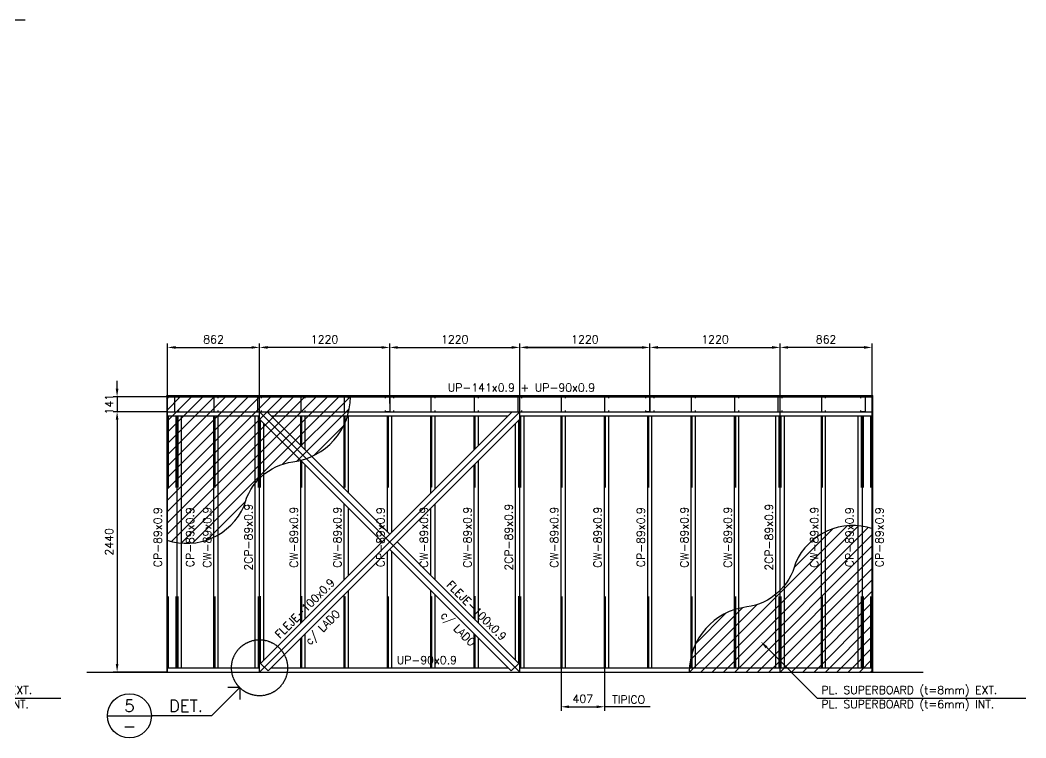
# Model space of a CAD drawing. Header units: millimetres. Extents: x -249630 to 95394, y -188036 to 109963.
# Drawn here: x 34809 to 44238, y 13229 to 19956 of the extents above; entities that cross this region are included whole.
import ezdxf
from ezdxf.enums import TextEntityAlignment as Align

# ---------------------------------------------------------------- set-up
doc = ezdxf.new("R2010")
doc.units = ezdxf.units.MM
doc.header["$PDMODE"] = 2
doc.linetypes.add('CENT8', pattern=[11, 8, -1, 1, -1])
doc.linetypes.add('HID2', pattern=[2.5, 2, -0.5])
for name, color, linetype in [('cotas', 1, 'Continuous'), ('GENERAL', 3, 'Continuous'), ('SIMBOLOS', 2, 'Continuous'), ('TEXTOS', 11, 'Continuous'), ('TITULOS', 180, 'Continuous')]:
    doc.layers.add(name, color=color, linetype=linetype)
doc.styles.add('ROMANS', font='romans')
doc.dimstyles.get("Standard").update_dxf_attribs({"dimtxt": 0.18, "dimasz": 0.18, "dimexe": 0.18, "dimexo": 0.0625, "dimgap": 0.09, "dimtad": 0, "dimtih": 1, "dimtoh": 1, "dimdec": 4, "dimzin": 0, "dimdsep": 46, "dimtxsty": 'Standard', "dimcen": 0.09, "dimadec": 0, "dimazin": 0, "dimtfac": 1, "dimtdec": 4, "dimtofl": 0, "dimtmove": 0, "dimatfit": 3, "dimfxl": 1, "dimtolj": 1, "dimtzin": 0, "dimarcsym": 0})

# ---------------------------------------------------------------- blocks, each defined once
blk = doc.blocks.new('*D281')
at = {"layer": 'cotas', "color": 1, "lineweight": -2, "transparency": 16777216}
for p, q in [((36191.4, 16425.9), (36191.4, 16925.9)), ((36266.4, 16888.4), (36978.4, 16888.4)), ((37053.4, 16285.9), (37053.4, 16925.9))]:
    blk.add_line(p, q, dxfattribs=at)
at = {"layer": 'cotas', "color": 1, "transparency": 16777216}
for points in [[(36266.4, 16900.9), (36266.4, 16875.9), (36191.4, 16888.4)], [(36978.4, 16900.9), (36978.4, 16875.9), (37053.4, 16888.4)]]:
    blk.add_solid(points, dxfattribs=at)
at = {"layer": 'Defpoints', "color": 0, "transparency": 16777216}
for p in [(37053.4, 16888.4), (36191.4, 16425.9), (37053.4, 16285.9)]:
    blk.add_point(p, dxfattribs=at)
at = {"layer": 'cotas', "color": 4, "transparency": 16777216, "insert": (36622.4, 16963.4), "char_height": 75, "attachment_point": 5, "style": 'ROMANS'}
blk.add_mtext('\\A1;862', dxfattribs=at)
blk = doc.blocks.new('*D282')
at = {"color": 1, "lineweight": -2, "transparency": 16777216}
for p, q in [((36191.4, 16285.9), (35680.7, 16285.9)), ((35718.2, 16210.9), (35718.2, 13920.9)), ((36183.4, 13845.9), (35680.7, 13845.9))]:
    blk.add_line(p, q, dxfattribs=at)
at = {"color": 1, "transparency": 16777216}
for points in [[(35705.7, 16210.9), (35730.7, 16210.9), (35718.2, 16285.9)], [(35705.7, 13920.9), (35730.7, 13920.9), (35718.2, 13845.9)]]:
    blk.add_solid(points, dxfattribs=at)
at = {"layer": 'Defpoints', "color": 0, "transparency": 16777216}
for p in [(36191.4, 16285.9), (35718.2, 13845.9), (36183.4, 13845.9)]:
    blk.add_point(p, dxfattribs=at)
at = {"color": 4, "transparency": 16777216, "insert": (35643.2, 15065.9), "char_height": 75, "attachment_point": 5, "rotation": 90, "style": 'ROMANS'}
blk.add_mtext('\\A1;2440', dxfattribs=at)
blk = doc.blocks.new('*D286')
at = {"layer": 'Defpoints', "color": 0, "transparency": 16777216}
for p in [(36183.4, 16425.9), (35718.2, 16285.9), (36191.4, 16285.9)]:
    blk.add_point(p, dxfattribs=at)
at = {"layer": 'GENERAL', "color": 1, "lineweight": -2, "transparency": 16777216}
for p, q in [((35718.2, 16500.9), (35718.2, 16575.9)), ((36183.4, 16425.9), (35680.7, 16425.9)), ((35718.2, 16425.9), (35718.2, 16285.9)), ((36191.4, 16285.9), (35680.7, 16285.9)), ((35718.2, 16210.9), (35718.2, 16135.9))]:
    blk.add_line(p, q, dxfattribs=at)
at = {"layer": 'GENERAL', "color": 1, "transparency": 16777216}
for points in [[(35705.7, 16500.9), (35730.7, 16500.9), (35718.2, 16425.9)], [(35705.7, 16210.9), (35730.7, 16210.9), (35718.2, 16285.9)]]:
    blk.add_solid(points, dxfattribs=at)
at = {"layer": 'GENERAL', "color": 4, "transparency": 16777216, "insert": (35643.2, 16355.9), "char_height": 75, "attachment_point": 5, "rotation": 90, "style": 'ROMANS'}
blk.add_mtext('\\A1;141', dxfattribs=at)
blk = doc.blocks.new('*D287')
at = {"color": 1, "lineweight": -2, "transparency": 16777216}
for p, q in [((39880.4, 13885.9), (39880.4, 13482.9)), ((40287.4, 13885.9), (40287.4, 13482.9)), ((39955.4, 13520.4), (40212.4, 13520.4))]:
    blk.add_line(p, q, dxfattribs=at)
at = {"color": 1, "transparency": 16777216}
for points in [[(39955.4, 13532.9), (39955.4, 13507.9), (39880.4, 13520.4)], [(40212.4, 13532.9), (40212.4, 13507.9), (40287.4, 13520.4)]]:
    blk.add_solid(points, dxfattribs=at)
at = {"layer": 'Defpoints', "color": 0, "transparency": 16777216}
for p in [(39880.4, 13885.9), (40287.4, 13885.9), (40287.4, 13520.4)]:
    blk.add_point(p, dxfattribs=at)
at = {"color": 4, "transparency": 16777216, "insert": (40083.9, 13595.4), "char_height": 75, "attachment_point": 5, "style": 'ROMANS'}
blk.add_mtext('\\A1;407', dxfattribs=at)
blk = doc.blocks.new('*D288')
at = {"layer": 'cotas', "color": 1, "lineweight": -2, "transparency": 16777216}
for p, q in [((40713.4, 16285.9), (40713.4, 16925.9)), ((40788.4, 16888.4), (41858.4, 16888.4)), ((41933.4, 16285.9), (41933.4, 16925.9))]:
    blk.add_line(p, q, dxfattribs=at)
at = {"layer": 'cotas', "color": 1, "transparency": 16777216}
for points in [[(40788.4, 16900.9), (40788.4, 16875.9), (40713.4, 16888.4)], [(41858.4, 16900.9), (41858.4, 16875.9), (41933.4, 16888.4)]]:
    blk.add_solid(points, dxfattribs=at)
at = {"layer": 'Defpoints', "color": 0, "transparency": 16777216}
for p in [(41933.4, 16888.4), (40713.4, 16285.9), (41933.4, 16285.9)]:
    blk.add_point(p, dxfattribs=at)
at = {"layer": 'cotas', "color": 4, "transparency": 16777216, "insert": (41323.4, 16963.4), "char_height": 75, "attachment_point": 5, "style": 'ROMANS'}
blk.add_mtext('\\A1;1220', dxfattribs=at)
blk = doc.blocks.new('*D289')
at = {"layer": 'cotas', "color": 1, "lineweight": -2, "transparency": 16777216}
for p, q in [((38273.4, 16363.2), (38273.4, 16925.9)), ((38348.4, 16888.4), (39418.4, 16888.4)), ((39493.4, 16285.9), (39493.4, 16925.9))]:
    blk.add_line(p, q, dxfattribs=at)
at = {"layer": 'cotas', "color": 1, "transparency": 16777216}
for points in [[(38348.4, 16900.9), (38348.4, 16875.9), (38273.4, 16888.4)], [(39418.4, 16900.9), (39418.4, 16875.9), (39493.4, 16888.4)]]:
    blk.add_solid(points, dxfattribs=at)
at = {"layer": 'Defpoints', "color": 0, "transparency": 16777216}
for p in [(39493.4, 16888.4), (38273.4, 16363.2), (39493.4, 16285.9)]:
    blk.add_point(p, dxfattribs=at)
at = {"layer": 'cotas', "color": 4, "transparency": 16777216, "insert": (38883.4, 16963.4), "char_height": 75, "attachment_point": 5, "style": 'ROMANS'}
blk.add_mtext('\\A1;1220', dxfattribs=at)
blk = doc.blocks.new('*D290')
at = {"layer": 'cotas', "color": 1, "lineweight": -2, "transparency": 16777216}
for p, q in [((37053.4, 16285.9), (37053.4, 16925.9)), ((38198.4, 16888.4), (37128.4, 16888.4)), ((38273.4, 16363.2), (38273.4, 16925.9))]:
    blk.add_line(p, q, dxfattribs=at)
at = {"layer": 'cotas', "color": 1, "transparency": 16777216}
for points in [[(37128.4, 16900.9), (37128.4, 16875.9), (37053.4, 16888.4)], [(38198.4, 16900.9), (38198.4, 16875.9), (38273.4, 16888.4)]]:
    blk.add_solid(points, dxfattribs=at)
at = {"layer": 'Defpoints', "color": 0, "transparency": 16777216}
for p in [(37053.4, 16888.4), (38273.4, 16363.2), (37053.4, 16285.9)]:
    blk.add_point(p, dxfattribs=at)
at = {"layer": 'cotas', "color": 4, "transparency": 16777216, "insert": (37663.4, 16963.4), "char_height": 75, "attachment_point": 5, "style": 'ROMANS'}
blk.add_mtext('\\A1;1220', dxfattribs=at)
blk = doc.blocks.new('*D291')
at = {"layer": 'cotas', "color": 1, "lineweight": -2, "transparency": 16777216}
for p, q in [((39493.4, 16285.9), (39493.4, 16925.9)), ((40638.4, 16888.4), (39568.4, 16888.4)), ((40713.4, 16285.9), (40713.4, 16925.9))]:
    blk.add_line(p, q, dxfattribs=at)
at = {"layer": 'cotas', "color": 1, "transparency": 16777216}
for points in [[(39568.4, 16900.9), (39568.4, 16875.9), (39493.4, 16888.4)], [(40638.4, 16900.9), (40638.4, 16875.9), (40713.4, 16888.4)]]:
    blk.add_solid(points, dxfattribs=at)
at = {"layer": 'Defpoints', "color": 0, "transparency": 16777216}
for p in [(39493.4, 16888.4), (39493.4, 16285.9), (40713.4, 16285.9)]:
    blk.add_point(p, dxfattribs=at)
at = {"layer": 'cotas', "color": 4, "transparency": 16777216, "insert": (40103.4, 16963.4), "char_height": 75, "attachment_point": 5, "style": 'ROMANS'}
blk.add_mtext('\\A1;1220', dxfattribs=at)
blk = doc.blocks.new('*D292')
at = {"layer": 'cotas', "color": 1, "lineweight": -2, "transparency": 16777216}
for p, q in [((39493.4, 16285.9), (39493.4, 16925.9)), ((39568.4, 16888.4), (40638.4, 16888.4)), ((40713.4, 16285.9), (40713.4, 16925.9))]:
    blk.add_line(p, q, dxfattribs=at)
at = {"layer": 'cotas', "color": 1, "transparency": 16777216}
for points in [[(39568.4, 16900.9), (39568.4, 16875.9), (39493.4, 16888.4)], [(40638.4, 16900.9), (40638.4, 16875.9), (40713.4, 16888.4)]]:
    blk.add_solid(points, dxfattribs=at)
at = {"layer": 'Defpoints', "color": 0, "transparency": 16777216}
for p in [(40713.4, 16888.4), (39493.4, 16285.9), (40713.4, 16285.9)]:
    blk.add_point(p, dxfattribs=at)
at = {"layer": 'cotas', "color": 4, "transparency": 16777216, "insert": (40103.4, 16963.4), "char_height": 75, "attachment_point": 5, "style": 'ROMANS'}
blk.add_mtext('\\A1;1220', dxfattribs=at)
blk = doc.blocks.new('*D293')
at = {"layer": 'cotas', "color": 1, "lineweight": -2, "transparency": 16777216}
for p, q in [((41933.4, 16285.9), (41933.4, 16925.9)), ((42720.4, 16888.4), (42008.4, 16888.4)), ((42795.4, 16425.9), (42795.4, 16925.9))]:
    blk.add_line(p, q, dxfattribs=at)
at = {"layer": 'cotas', "color": 1, "transparency": 16777216}
for points in [[(42008.4, 16900.9), (42008.4, 16875.9), (41933.4, 16888.4)], [(42720.4, 16900.9), (42720.4, 16875.9), (42795.4, 16888.4)]]:
    blk.add_solid(points, dxfattribs=at)
at = {"layer": 'Defpoints', "color": 0, "transparency": 16777216}
for p in [(41933.4, 16888.4), (42795.4, 16425.9), (41933.4, 16285.9)]:
    blk.add_point(p, dxfattribs=at)
at = {"layer": 'cotas', "color": 4, "transparency": 16777216, "insert": (42364.4, 16963.4), "char_height": 75, "attachment_point": 5, "style": 'ROMANS'}
blk.add_mtext('\\A1;862', dxfattribs=at)

msp = doc.modelspace()

# ---------------------------------------------------------------- hatches: boundary and pattern name
h = msp.add_hatch()
h.set_pattern_fill('ANSI31', color=1, scale=600, style=0)
h.set_pattern_definition([(225, (75977.44, 36788.73), (53.03301, -53.03301), [])])
edge = h.paths.add_edge_path()
edge.add_arc((36371.404, 15640.107), 587.708, -108.6521733, -23.6372517)
edge.add_arc((37439.145, 15276.576), 544.571, 97.8244985, 166.417188, ccw=False)
edge.add_arc((37291.106, 16425.56), 613.947, -83.0864656, 0.0334703)
edge.add_line((37905.053, 16425.918), (36183.442, 16425.918))
edge.add_line((36183.442, 16425.918), (36183.442, 15083.267))
h = msp.add_hatch()
h.set_pattern_fill('ANSI31', color=1, scale=600, style=0)
h.set_pattern_definition([(45, (3009.445, -6516.89), (-53.03301, 53.03301), [])])
edge = h.paths.add_edge_path()
edge.add_arc((42615.48, 14631.729), 587.708, 71.3478267, 156.3627483)
edge.add_arc((41547.74, 14995.261), 544.571, 277.8244985, 346.417188, ccw=False)
edge.add_arc((41695.779, 13846.277), 613.947, 96.9135344, 180.0334703)
edge.add_line((41081.831, 13845.918), (42803.442, 13845.918))
edge.add_line((42803.442, 13845.918), (42803.442, 15188.57))

# ---------------------------------------------------------------- linework, layer by layer
at = {"color": 1}
for p, q in [((37053.442, 16285.918), (39493.442, 13845.918)), ((39493.442, 16285.918), (37053.442, 13845.918)), ((40715.443, 13520.395), (40287.442, 13520.395))]:
    msp.add_line(p, q, dxfattribs=at)
at = {"color": 1, "linetype": 'ByBlock'}
for p, q in [((41805.837, 14077.979), (42281.186, 13602.63)), ((33233.267, 13602.632), (35189.608, 13602.632)), ((42281.186, 13602.63), (44237.527, 13602.63))]:
    msp.add_line(p, q, dxfattribs=at)
at = {"color": 1}
for points in [[(36183.442, 15083.267, 0.38895369), (36909.805, 15404.468, -0.30856075), (37365.008, 15816.076, 0.37946466), (37905.053, 16425.918)], [(42803.442, 15188.57, 0.38895369), (42077.079, 14867.368, -0.30856075), (41621.877, 14455.76, 0.37946466), (41081.831, 13845.918)]]:
    msp.add_lwpolyline(points, format="xyb", dxfattribs=at)
at = {"color": 1, "linetype": 'ByBlock'}
msp.add_solid([(41796.998, 14069.14), (41814.676, 14086.818), (41752.804, 14131.012)], dxfattribs=at)
at = {"layer": 'cotas'}
msp.add_line((36183.442, 16425.918), (36183.442, 13845.918), dxfattribs=at)
at = {"layer": 'GENERAL', "color": 1}
for p, q in [((36183.442, 16438.418), (42803.442, 16438.418)), ((36183.442, 16425.918), (36183.442, 16438.418)), ((36183.442, 16425.918), (42803.442, 16425.918)), ((42803.442, 16425.918), (42803.442, 16438.418)), ((42803.442, 13845.918), (42803.442, 16425.918))]:
    msp.add_line(p, q, dxfattribs=at)
at = {"layer": 'GENERAL'}
for p, q in [((36191.442, 16425.918), (42803.442, 16425.918)), ((36191.442, 16285.918), (36191.442, 16425.918)), ((42795.442, 16285.918), (42795.442, 16425.918)), ((36191.442, 16285.918), (42795.442, 16285.918)), ((36191.442, 13845.918), (36191.442, 16285.918)), ((36191.442, 16245.918), (37053.442, 16245.918)), ((36281.442, 13885.918), (36281.442, 16245.918)), ((36321.442, 13885.918), (36321.442, 16245.918)), ((36626.442, 13885.918), (36626.442, 16245.918)), ((36666.442, 13885.918), (36666.442, 16245.918)), ((37013.442, 13885.918), (37013.442, 16245.918)), ((37053.442, 13845.918), (37053.442, 16285.918)), ((39422.732, 16285.918), (37063.442, 13926.629)), ((37124.153, 16285.918), (38273.442, 15136.629)), ((37164.153, 16245.918), (39382.732, 16245.918)), ((37440.442, 15969.629), (37440.442, 16245.918)), ((37480.442, 15929.629), (37480.442, 16245.918)), ((37847.442, 15562.629), (37847.442, 16245.918)), ((37887.442, 15522.629), (37887.442, 16245.918)), ((38253.442, 15156.629), (38253.442, 16245.918)), ((38293.442, 15156.629), (38293.442, 16245.918)), ((38659.442, 15522.629), (38659.442, 16245.918)), ((38699.442, 15562.629), (38699.442, 16245.918)), ((39066.442, 15929.629), (39066.442, 16245.918)), ((39106.442, 15969.629), (39106.442, 16245.918)), ((39493.442, 13845.918), (39493.442, 16285.918)), ((39493.442, 16245.918), (42795.442, 16245.918)), ((39533.442, 13885.918), (39533.442, 16245.918)), ((39880.442, 13885.918), (39880.442, 16245.918)), ((39920.442, 13885.918), (39920.442, 16245.918)), ((40287.442, 13885.918), (40287.442, 16245.918)), ((40327.442, 13885.918), (40327.442, 16245.918)), ((40692.442, 13885.918), (40692.442, 16245.918)), ((40732.442, 13885.918), (40732.442, 16245.918)), ((41100.442, 13885.918), (41100.442, 16245.918)), ((41140.442, 13885.918), (41140.442, 16245.918)), ((41507.442, 13885.918), (41507.442, 16245.918)), ((41547.442, 13885.918), (41547.442, 16245.918)), ((41893.442, 13885.918), (41893.442, 16245.918)), ((41933.442, 13845.918), (41933.442, 16285.918)), ((41973.442, 13885.918), (41973.442, 16245.918)), ((42320.442, 13885.918), (42320.442, 16245.918)), ((42360.442, 13885.918), (42360.442, 16245.918)), ((42665.442, 13885.918), (42665.442, 16245.918)), ((42705.442, 13885.918), (42705.442, 16245.918)), ((42795.442, 13845.918), (42795.442, 16285.918)), ((37053.442, 16215.208), (38202.732, 15065.918)), ((37093.442, 13956.629), (37093.442, 16175.208)), ((39493.442, 16215.208), (37134.153, 13855.918)), ((39453.442, 13956.629), (39453.442, 16175.208)), ((37440.442, 14303.629), (37440.442, 15828.208)), ((37480.442, 14343.629), (37480.442, 15788.208)), ((39066.442, 14343.629), (39066.442, 15788.208)), ((39106.442, 14303.629), (39106.442, 15828.208)), ((37847.442, 14710.629), (37847.442, 15421.208)), ((37887.442, 14750.629), (37887.442, 15381.208)), ((38659.442, 14750.629), (38659.442, 15381.208)), ((38699.442, 14710.629), (38699.442, 15421.208)), ((38273.442, 14995.208), (39412.732, 13855.918)), ((38344.153, 15065.918), (39483.442, 13926.629)), ((38253.442, 13885.918), (38253.442, 14975.208)), ((38293.442, 13885.918), (38293.442, 14975.208)), ((37847.442, 13885.918), (37847.442, 14569.208)), ((37887.442, 13885.918), (37887.442, 14609.208)), ((38659.442, 13885.918), (38659.442, 14609.208)), ((38699.442, 13885.918), (38699.442, 14569.208)), ((37440.442, 13885.918), (37440.442, 14162.208)), ((37480.442, 13885.918), (37480.442, 14202.208)), ((39066.442, 13885.918), (39066.442, 14202.208)), ((39106.442, 13885.918), (39106.442, 14162.208)), ((36191.442, 13885.918), (37053.442, 13885.918)), ((37134.153, 13855.918), (37063.442, 13926.629)), ((37164.153, 13885.918), (39382.732, 13885.918)), ((39412.732, 13855.918), (39483.442, 13926.629)), ((39493.442, 13885.918), (42795.442, 13885.918))]:
    msp.add_line(p, q, dxfattribs=at)
at = {"layer": 'GENERAL', "color": 1, "linetype": 'HID2'}
for p, q in [((36201.442, 15575.918), (36201.442, 16245.918)), ((36271.442, 15575.918), (36271.442, 16245.918)), ((36291.442, 15575.918), (36291.442, 16245.918)), ((36636.442, 15575.918), (36636.442, 16245.918)), ((37043.442, 15575.918), (37043.442, 16245.918)), ((37450.442, 15959.629), (37450.442, 16245.918)), ((37857.442, 15575.918), (37857.442, 16245.918)), ((38263.442, 15575.918), (38263.442, 16245.918)), ((38669.442, 15574.918), (38669.442, 16245.918)), ((39076.442, 15939.629), (39076.442, 16245.918)), ((39503.442, 15575.918), (39503.442, 16245.918)), ((39890.442, 15575.918), (39890.442, 16245.918)), ((40297.442, 15575.918), (40297.442, 16245.918)), ((40702.442, 15575.918), (40702.442, 16245.918)), ((41110.442, 15575.918), (41110.442, 16245.918)), ((41517.442, 15575.918), (41517.442, 16245.918)), ((41923.442, 15575.918), (41923.442, 16245.918)), ((41943.442, 15575.918), (41943.442, 16245.918)), ((42330.442, 15575.918), (42330.442, 16245.918)), ((42695.442, 15575.918), (42695.442, 16245.918)), ((42715.442, 15575.918), (42715.442, 16245.918)), ((42785.442, 15575.918), (42785.442, 16245.918)), ((37063.442, 15575.918), (37063.442, 16205.208)), ((39483.442, 15575.918), (39483.442, 16205.208)), ((37450.442, 15575.918), (37450.442, 15818.208)), ((39076.442, 15575.918), (39076.442, 15798.208)), ((36201.442, 13885.918), (36201.442, 14555.918)), ((36271.442, 13885.918), (36271.442, 14555.918)), ((36291.442, 13885.918), (36291.442, 14555.918)), ((36636.442, 13885.918), (36636.442, 14555.918)), ((37043.442, 13885.918), (37043.442, 14555.918)), ((37063.442, 13926.629), (37063.442, 14555.918)), ((37450.442, 14313.629), (37450.442, 14555.918)), ((37857.442, 13885.918), (37857.442, 14557.918)), ((38263.442, 13885.918), (38263.442, 14555.918)), ((38669.442, 13885.918), (38669.442, 14556.918)), ((39076.442, 14333.629), (39076.442, 14555.918)), ((39483.442, 13926.629), (39483.442, 14555.918)), ((39503.442, 13885.918), (39503.442, 14555.918)), ((39890.442, 13885.918), (39890.442, 14555.918)), ((40297.442, 13885.918), (40297.442, 14555.918)), ((40702.442, 13885.918), (40702.442, 14555.918)), ((41110.442, 13885.918), (41110.442, 14555.918)), ((41517.442, 13885.918), (41517.442, 14555.918)), ((41923.442, 13885.918), (41923.442, 14555.918)), ((41943.442, 13885.918), (41943.442, 14555.918)), ((42330.442, 13885.918), (42330.442, 14555.918)), ((42695.442, 13885.918), (42695.442, 14555.918)), ((42715.442, 13885.918), (42715.442, 14555.918)), ((42785.442, 13885.918), (42785.442, 14555.918)), ((37450.442, 13885.918), (37450.442, 14172.208)), ((39076.442, 13885.918), (39076.442, 14192.208))]:
    msp.add_line(p, q, dxfattribs=at)
at = {"layer": 'GENERAL', "color": 5}
msp.add_line((35435.785, 13845.918), (43273.837, 13845.918), dxfattribs=at)
at = {"layer": 'GENERAL', "color": 2}
for points in [[(36296.442, 16413.418), (36296.442, 16425.918), (36256.442, 16425.918), (36256.442, 16285.918), (36296.442, 16285.918), (36296.442, 16298.418)], [(36666.442, 16413.418), (36666.442, 16425.918), (36626.442, 16425.918), (36626.442, 16285.918), (36666.442, 16285.918), (36666.442, 16298.418)], [(37073.442, 16413.418), (37073.442, 16425.918), (37033.442, 16425.918), (37033.442, 16285.918), (37073.442, 16285.918), (37073.442, 16298.418)], [(37480.442, 16413.418), (37480.442, 16425.918), (37440.442, 16425.918), (37440.442, 16285.918), (37480.442, 16285.918), (37480.442, 16298.418)], [(37887.442, 16413.418), (37887.442, 16425.918), (37847.442, 16425.918), (37847.442, 16285.918), (37887.442, 16285.918), (37887.442, 16298.418)], [(38233.442, 16413.418), (38233.442, 16425.918), (38273.442, 16425.918), (38273.442, 16285.918), (38233.442, 16285.918), (38233.442, 16298.418)], [(38313.442, 16413.418), (38313.442, 16425.918), (38273.442, 16425.918), (38273.442, 16285.918), (38313.442, 16285.918), (38313.442, 16298.418)], [(38699.442, 16413.418), (38699.442, 16425.918), (38659.442, 16425.918), (38659.442, 16285.918), (38699.442, 16285.918), (38699.442, 16298.418)], [(39106.442, 16413.418), (39106.442, 16425.918), (39066.442, 16425.918), (39066.442, 16285.918), (39106.442, 16285.918), (39106.442, 16298.418)], [(39513.442, 16413.418), (39513.442, 16425.918), (39473.442, 16425.918), (39473.442, 16285.918), (39513.442, 16285.918), (39513.442, 16298.418)], [(39920.442, 16413.418), (39920.442, 16425.918), (39880.442, 16425.918), (39880.442, 16285.918), (39920.442, 16285.918), (39920.442, 16298.418)], [(40327.442, 16413.418), (40327.442, 16425.918), (40287.442, 16425.918), (40287.442, 16285.918), (40327.442, 16285.918), (40327.442, 16298.418)], [(40673.442, 16413.418), (40673.442, 16425.918), (40713.442, 16425.918), (40713.442, 16285.918), (40673.442, 16285.918), (40673.442, 16298.418)], [(40753.442, 16413.418), (40753.442, 16425.918), (40713.442, 16425.918), (40713.442, 16285.918), (40753.442, 16285.918), (40753.442, 16298.418)], [(41140.442, 16413.418), (41140.442, 16425.918), (41100.442, 16425.918), (41100.442, 16285.918), (41140.442, 16285.918), (41140.442, 16298.418)], [(41547.442, 16413.418), (41547.442, 16425.918), (41507.442, 16425.918), (41507.442, 16285.918), (41547.442, 16285.918), (41547.442, 16298.418)], [(41953.442, 16413.418), (41953.442, 16425.918), (41913.442, 16425.918), (41913.442, 16285.918), (41953.442, 16285.918), (41953.442, 16298.418)], [(42360.442, 16413.418), (42360.442, 16425.918), (42320.442, 16425.918), (42320.442, 16285.918), (42360.442, 16285.918), (42360.442, 16298.418)], [(42690.442, 16413.418), (42690.442, 16425.918), (42730.442, 16425.918), (42730.442, 16285.918), (42690.442, 16285.918), (42690.442, 16298.418)]]:
    msp.add_lwpolyline(points, dxfattribs=at)
at = {"layer": 'SIMBOLOS'}
for p, q in [((36867.827, 13700.303), (36602.662, 13435.138)), ((35627.662, 13435.138), (36040.162, 13435.138)), ((36602.662, 13435.138), (36040.162, 13435.138))]:
    msp.add_line(p, q, dxfattribs=at)
at = {"layer": 'SIMBOLOS', "color": 3}
for q in [(36755.327, 13700.303), (36867.827, 13587.803)]:
    msp.add_line((36867.827, 13700.303), q, dxfattribs=at)
at = {"layer": 'SIMBOLOS', "color": 3, "linetype": 'CENT8'}
msp.add_circle((37053.442, 13885.918), 262.5, dxfattribs=at)
at = {"layer": 'SIMBOLOS'}
msp.add_circle((35833.912, 13435.138), 206.25, dxfattribs=at)
at = {"layer": 'TITULOS', "color": 2}
msp.add_line((34855.611, 19956.04), (31357.55, 19956.04), dxfattribs=at)

# ---------------------------------------------------------------- texts
at = {"layer": 'SIMBOLOS', "color": 5, "style": 'ROMANS'}
for s, p in [('5', (35833.912, 13472.638)), ('DET.', (36364.269, 13472.638))]:
    msp.add_text(s, height=112.5, dxfattribs=at).set_placement(p, align=Align.CENTER)
msp.add_text('-', height=112.5, dxfattribs=at).set_placement((35833.912, 13341.388), align=Align.MIDDLE)
at = {"layer": 'TEXTOS', "style": 'ROMANS'}
for s, p in [('UP-141x0.9 + UP-90x0.9', (39507.863, 16474.419)), ('UP-90x0.9', (38621.636, 13920.347))]:
    msp.add_text(s, height=75, dxfattribs=at).set_placement(p, align=Align.CENTER)
for s, p in [('CP-89x0.9', (36136.746, 15109.496)), ('CP-89x0.9', (36439.252, 15109.496)), ('CW-89x0.9', (36599.503, 15109.496)), ('2CP-89x0.9', (36986.503, 15109.496)), ('CW-89x0.9', (37413.503, 15109.496)), ('CW-89x0.9', (37820.503, 15109.496)), ('CP-89x0.9', (38226.503, 15109.496)), ('CW-89x0.9', (38632.503, 15109.496)), ('CW-89x0.9', (39039.503, 15109.496)), ('2CP-89x0.9', (39426.503, 15109.496)), ('CW-89x0.9', (39853.503, 15109.496)), ('CW-89x0.9', (40260.503, 15109.496)), ('CP-89x0.9', (40665.503, 15109.496)), ('CW-89x0.9', (41073.503, 15109.496)), ('CW-89x0.9', (41480.503, 15109.496)), ('2CP-89x0.9', (41866.503, 15109.496)), ('CW-89x0.9', (42291.503, 15109.496)), ('CP-89x0.9', (42622.632, 15109.496)), ('CP-89x0.9', (42901.971, 15109.496))]:
    msp.add_text(s, height=75, rotation=90, dxfattribs=at).set_placement(p, align=Align.CENTER)
at = {"layer": 'TEXTOS', "style": 'ROMANS', "width": 0.95}
for s, rotation, p in [('FLEJE-100x0.9', 45, (37504.427, 14415.311)), ('FLEJE-100x0.9', 315, (39061.65, 14396.118)), ('c/ LADO', 45, (37671.07, 14239.072)), ('c/ LADO', 315, (38890.209, 14224.677))]:
    msp.add_text(s, height=75, rotation=rotation, dxfattribs=at).set_placement(p, align=Align.CENTER)
at = {"layer": 'TEXTOS', "color": 3, "style": 'ROMANS'}
for s, p in [('PL. SUPERBOARD (t=8mm) EXT.', (33272.61, 13640.132)), ('PL. SUPERBOARD (t=8mm) EXT.', (42320.529, 13640.13)), ('PL. SUPERBOARD (t=6mm) INT.', (33272.61, 13507.275)), ('PL. SUPERBOARD (t=6mm) INT.', (42320.529, 13507.273))]:
    msp.add_text(s, height=75, dxfattribs=at).set_placement(p)
at = {"layer": 'TEXTOS', "color": 4, "style": 'ROMANS'}
msp.add_text('TIPICO', height=75, dxfattribs=at).set_placement((40513.936, 13550.084), align=Align.CENTER)

# ---------------------------------------------------------------- dimensions: what is measured, and where the dimension line sits
dim = msp.add_linear_dim(base=(35718.201, 13845.918), p1=(36191.442, 16285.918), p2=(36183.442, 13845.918), angle=90, dimstyle='Standard', override={"dimtxt": 75, "dimasz": 75, "dimexe": 37.5, "dimexo": 0, "dimgap": 37.5, "dimtad": 1, "dimtih": 0, "dimtoh": 0, "dimdec": 0, "dimtxsty": 'ROMANS', "dimclrd": 1, "dimclre": 1, "dimclrt": 4, "dimtdec": 1, "dimtix": 1, "dimtofl": 1, "dimtmove": 2})
dim.commit()
dim.dimension.update_dxf_attribs({"geometry": '*D282', "text_midpoint": (35643.201, 15065.918)})
dim = msp.add_linear_dim(base=(40287.442, 13520.395), p1=(39880.442, 13885.918), p2=(40287.442, 13885.918), dimstyle='Standard', override={"dimtxt": 75, "dimasz": 75, "dimexe": 37.5, "dimexo": 0, "dimgap": 37.5, "dimtad": 1, "dimtih": 0, "dimtoh": 0, "dimdec": 0, "dimtxsty": 'ROMANS', "dimclrd": 1, "dimclre": 1, "dimclrt": 4, "dimtdec": 1, "dimtix": 1, "dimtofl": 1, "dimtmove": 2})
dim.commit()
dim.dimension.update_dxf_attribs({"geometry": '*D287', "text_midpoint": (40083.942, 13595.395)})
at = {"layer": 'cotas'}
for base, p1, p2, picture, middle in [((37053.442, 16888.418), (36191.442, 16425.918), (37053.442, 16285.918), '*D281', (36622.442, 16963.418)), ((39493.442, 16888.418), (38273.442, 16363.237), (39493.442, 16285.918), '*D289', (38883.442, 16963.418)), ((40713.442, 16888.418), (39493.442, 16285.918), (40713.442, 16285.918), '*D292', (40103.442, 16963.418)), ((41933.442, 16888.418), (40713.442, 16285.918), (41933.442, 16285.918), '*D288', (41323.442, 16963.418))]:
    dim = msp.add_linear_dim(base=base, p1=p1, p2=p2, dimstyle='Standard', override={"dimtxt": 75, "dimasz": 75, "dimexe": 37.5, "dimexo": 0, "dimgap": 37.5, "dimtad": 1, "dimtih": 0, "dimtoh": 0, "dimdec": 0, "dimtxsty": 'ROMANS', "dimclrd": 1, "dimclre": 1, "dimclrt": 4, "dimtdec": 1, "dimtix": 1, "dimtofl": 1, "dimtmove": 2}, dxfattribs=at)
    dim.commit()
    dim.dimension.update_dxf_attribs({"geometry": picture, "text_midpoint": middle})
for base, p1, p2, picture, middle in [((37053.442, 16888.418), (38273.442, 16363.237), (37053.442, 16285.918), '*D290', (37663.442, 16963.418)), ((39493.442, 16888.418), (40713.442, 16285.918), (39493.442, 16285.918), '*D291', (40103.442, 16963.418)), ((41933.442, 16888.418), (42795.442, 16425.918), (41933.442, 16285.918), '*D293', (42364.442, 16963.418))]:
    dim = msp.add_linear_dim(base=base, p1=p1, p2=p2, angle=180, dimstyle='Standard', override={"dimtxt": 75, "dimasz": 75, "dimexe": 37.5, "dimexo": 0, "dimgap": 37.5, "dimtad": 1, "dimtih": 0, "dimtoh": 0, "dimdec": 0, "dimtxsty": 'ROMANS', "dimclrd": 1, "dimclre": 1, "dimclrt": 4, "dimtdec": 1, "dimtix": 1, "dimtofl": 1, "dimtmove": 2}, dxfattribs=at)
    dim.commit()
    dim.dimension.update_dxf_attribs({"geometry": picture, "text_midpoint": middle})
at = {"layer": 'GENERAL'}
dim = msp.add_linear_dim(base=(35718.201, 16285.918), p1=(36183.442, 16425.918), p2=(36191.442, 16285.918), angle=90, text='141', dimstyle='Standard', override={"dimtxt": 75, "dimasz": 75, "dimexe": 37.5, "dimexo": 0, "dimgap": 37.5, "dimtad": 1, "dimtih": 0, "dimtoh": 0, "dimdec": 0, "dimtxsty": 'ROMANS', "dimclrd": 1, "dimclre": 1, "dimclrt": 4, "dimtdec": 1, "dimtix": 1, "dimtofl": 1, "dimtmove": 2}, dxfattribs=at)
dim.commit()
dim.dimension.update_dxf_attribs({"geometry": '*D286', "text_midpoint": (35643.201, 16355.918)})

doc.saveas('drawing.dxf')
